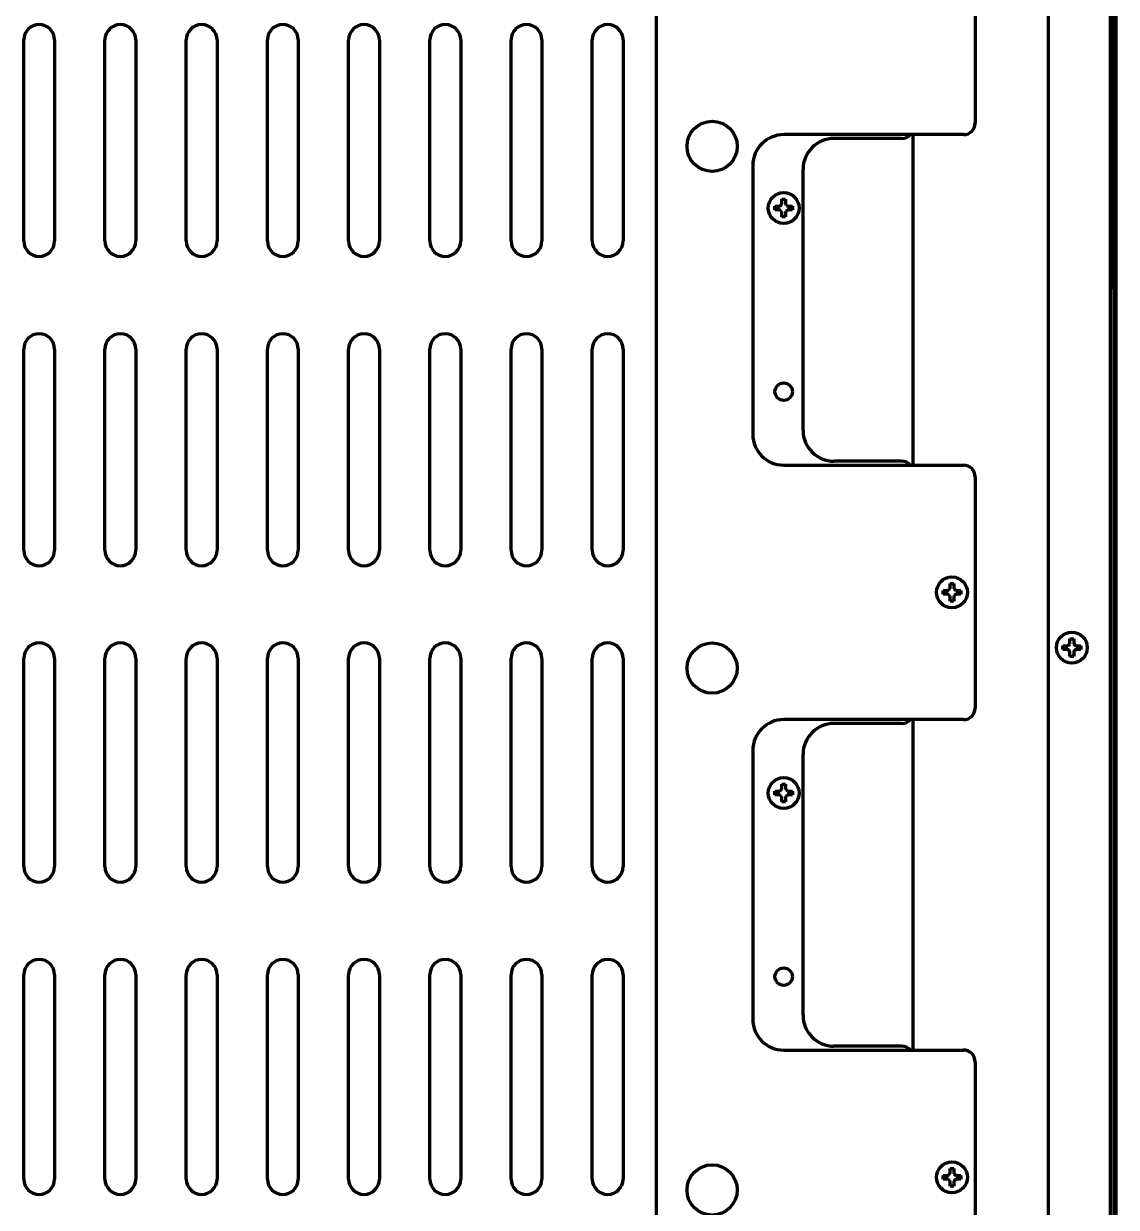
# Model space of a CAD drawing. Header units: inches. Extents: x -3055 to 7244, y 299 to 5591.
# Drawn here: x 3408.1 to 3690.6, y 5001.6 to 5307.8 of the extents above; entities that cross this region are included whole.
import ezdxf

# ---------------------------------------------------------------- set-up
doc = ezdxf.new("R2010")
doc.units = ezdxf.units.IN

msp = doc.modelspace()

# ---------------------------------------------------------------- linework, layer by layer
at = {"linetype": 'Continuous', "lineweight": 70}
for p, q in [((3571.62, 5422.37), (3571.62, 4799.06)), ((3690.62, 4836.6), (3690.62, 5410.56)), ((3689.94, 5407.56), (3689.94, 4837.6)), ((3654.12, 5341.92), (3654.12, 5282.08)), ((3689.15, 5241.06), (3689.15, 5342.06)), ((3689.2, 5342.06), (3689.2, 5241.06)), ((3689.12, 4533.57), (3689.12, 5337.56)), ((3673.12, 4533.58), (3673.12, 5335.56)), ((3408.12, 5251.56), (3408.12, 5303.56)), ((3416.12, 5303.56), (3416.12, 5251.56)), ((3429.12, 5251.56), (3429.12, 5303.56)), ((3437.12, 5303.56), (3437.12, 5251.56)), ((3450.12, 5251.56), (3450.12, 5303.56)), ((3458.12, 5303.56), (3458.12, 5251.56)), ((3471.12, 5251.56), (3471.12, 5303.56)), ((3479.12, 5303.56), (3479.12, 5251.56)), ((3492.12, 5251.56), (3492.12, 5303.56)), ((3500.12, 5303.56), (3500.12, 5251.56)), ((3513.12, 5251.56), (3513.12, 5303.56)), ((3521.12, 5303.56), (3521.12, 5251.56)), ((3534.12, 5251.56), (3534.12, 5303.56)), ((3542.12, 5303.56), (3542.12, 5251.56)), ((3555.12, 5251.56), (3555.12, 5303.56)), ((3563.12, 5303.56), (3563.12, 5251.56)), ((3651.12, 5279.08), (3604.62, 5279.08)), ((3635.12, 5278.08), (3617.62, 5278.08)), ((3638.12, 5193.58), (3638.12, 5279.07)), ((3596.62, 5271.08), (3596.62, 5201.58)), ((3609.62, 5202.58), (3609.62, 5270.08)), ((3602.32, 5260.08), (3602.32, 5260.58)), ((3602.32, 5259.58), (3602.32, 5260.08)), ((3606.92, 5260.58), (3606.92, 5260.08)), ((3606.92, 5260.08), (3606.92, 5259.58)), ((3689.15, 5241.56), (3689.12, 5241.56)), ((3689.15, 5239.06), (3689.15, 5241.06)), ((3689.2, 5241.06), (3689.2, 5239.06)), ((3689.2, 5239.06), (3689.15, 5239.06)), ((3408.12, 5171.56), (3408.12, 5223.56)), ((3416.12, 5223.56), (3416.12, 5171.56)), ((3429.12, 5171.56), (3429.12, 5223.56)), ((3437.12, 5223.56), (3437.12, 5171.56)), ((3450.12, 5171.56), (3450.12, 5223.56)), ((3458.12, 5223.56), (3458.12, 5171.56)), ((3471.12, 5171.56), (3471.12, 5223.56)), ((3479.12, 5223.56), (3479.12, 5171.56)), ((3492.12, 5171.56), (3492.12, 5223.56)), ((3500.12, 5223.56), (3500.12, 5171.56)), ((3513.12, 5171.56), (3513.12, 5223.56)), ((3521.12, 5223.56), (3521.12, 5171.56)), ((3534.12, 5171.56), (3534.12, 5223.56)), ((3542.12, 5223.56), (3542.12, 5171.56)), ((3555.12, 5171.56), (3555.12, 5223.56)), ((3563.12, 5223.56), (3563.12, 5171.56)), ((3604.62, 5193.58), (3651.12, 5193.58)), ((3635.12, 5194.58), (3617.62, 5194.58)), ((3654.12, 5190.58), (3654.12, 5130.74)), ((3645.82, 5160.66), (3645.82, 5161.16)), ((3645.82, 5160.16), (3645.82, 5160.66)), ((3650.42, 5161.16), (3650.42, 5160.66)), ((3650.42, 5160.66), (3650.42, 5160.16)), ((3676.82, 5146.36), (3676.82, 5146.86)), ((3676.82, 5145.86), (3676.82, 5146.36)), ((3681.42, 5146.86), (3681.42, 5146.36)), ((3681.42, 5146.36), (3681.42, 5145.86)), ((3408.12, 5089.7), (3408.12, 5143.56)), ((3416.12, 5143.56), (3416.12, 5089.7)), ((3429.12, 5089.7), (3429.12, 5143.56)), ((3437.12, 5143.56), (3437.12, 5089.7)), ((3450.12, 5089.7), (3450.12, 5143.56)), ((3458.12, 5143.56), (3458.12, 5089.7)), ((3471.12, 5089.7), (3471.12, 5143.56)), ((3479.12, 5143.56), (3479.12, 5089.7)), ((3492.12, 5089.7), (3492.12, 5143.56)), ((3500.12, 5143.56), (3500.12, 5089.7)), ((3513.12, 5089.7), (3513.12, 5143.56)), ((3521.12, 5143.56), (3521.12, 5089.7)), ((3534.12, 5089.7), (3534.12, 5143.56)), ((3542.12, 5143.56), (3542.12, 5089.7)), ((3555.12, 5089.7), (3555.12, 5143.56)), ((3563.12, 5143.56), (3563.12, 5089.7)), ((3651.12, 5127.74), (3604.62, 5127.74)), ((3635.12, 5126.74), (3617.62, 5126.74)), ((3638.12, 5042.24), (3638.12, 5127.73)), ((3596.62, 5119.74), (3596.62, 5050.24)), ((3609.62, 5051.24), (3609.62, 5118.74)), ((3602.32, 5108.74), (3602.32, 5109.24)), ((3602.32, 5108.24), (3602.32, 5108.74)), ((3606.92, 5109.24), (3606.92, 5108.74)), ((3606.92, 5108.74), (3606.92, 5108.24)), ((3408.12, 5008.89), (3408.12, 5061.7)), ((3416.12, 5061.7), (3416.12, 5008.89)), ((3429.12, 5008.89), (3429.12, 5061.7)), ((3437.12, 5061.7), (3437.12, 5008.89)), ((3450.12, 5008.89), (3450.12, 5061.7)), ((3458.12, 5061.7), (3458.12, 5008.89)), ((3471.12, 5008.89), (3471.12, 5061.7)), ((3479.12, 5061.7), (3479.12, 5008.89)), ((3492.12, 5008.89), (3492.12, 5061.7)), ((3500.12, 5061.7), (3500.12, 5008.89)), ((3513.12, 5008.89), (3513.12, 5061.7)), ((3521.12, 5061.7), (3521.12, 5008.89)), ((3534.12, 5008.89), (3534.12, 5061.7)), ((3542.12, 5061.7), (3542.12, 5008.89)), ((3555.12, 5008.89), (3555.12, 5061.7)), ((3563.12, 5061.7), (3563.12, 5008.89)), ((3604.62, 5042.24), (3651.12, 5042.24)), ((3635.12, 5043.24), (3617.62, 5043.24)), ((3654.12, 5039.24), (3654.12, 4979.4)), ((3645.82, 5009.32), (3645.82, 5009.82)), ((3650.42, 5009.82), (3650.42, 5009.32)), ((3645.82, 5008.82), (3645.82, 5009.32)), ((3650.42, 5009.32), (3650.42, 5008.82))]:
    msp.add_line(p, q, dxfattribs=at)
for centre, radius in [((3586.12, 5276.06), 6.5), ((3604.62, 5260.08), 4), ((3604.62, 5212.58), 2.25), ((3648.12, 5160.66), 4), ((3679.12, 5146.36), 4), ((3586.12, 5141.06), 6.5), ((3604.62, 5108.74), 4), ((3604.62, 5061.24), 2.25), ((3648.12, 5009.32), 4), ((3586.12, 5006.06), 6.5)]:
    msp.add_circle(centre, radius, dxfattribs=at)
for centre, radius, start, end in [((3412.12, 5303.56), 4, 0, 180), ((3433.12, 5303.56), 4, 0, 180), ((3454.12, 5303.56), 4, 0, 180), ((3475.12, 5303.56), 4, 0, 180), ((3496.12, 5303.56), 4, 0, 180), ((3517.12, 5303.56), 4, 0, 180), ((3538.12, 5303.56), 4, 0, 180), ((3559.12, 5303.56), 4, 0, 180), ((3651.12, 5282.08), 3, 270, 0), ((3604.62, 5271.08), 8, 90, 180), ((3617.62, 5270.08), 8, 90, 180), ((3635.12, 5281.08), 3, 270, 318.1894), ((3412.12, 5251.56), 4, 180, 0), ((3433.12, 5251.56), 4, 180, 0), ((3454.12, 5251.56), 4, 180, 0), ((3475.12, 5251.56), 4, 180, 0), ((3496.12, 5251.56), 4, 180, 0), ((3517.12, 5251.56), 4, 180, 0), ((3538.12, 5251.56), 4, 180, 0), ((3559.12, 5251.56), 4, 180, 0), ((3412.12, 5223.56), 4, 0, 180), ((3433.12, 5223.56), 4, 0, 180), ((3454.12, 5223.56), 4, 0, 180), ((3475.12, 5223.56), 4, 0, 180), ((3496.12, 5223.56), 4, 0, 180), ((3517.12, 5223.56), 4, 0, 180), ((3538.12, 5223.56), 4, 0, 180), ((3559.12, 5223.56), 4, 0, 180), ((3604.62, 5201.58), 8, 180, 270), ((3617.62, 5202.58), 8, 180, 270), ((3635.12, 5191.58), 3, 41.8106, 90), ((3651.12, 5190.58), 3, 0, 90), ((3412.12, 5171.56), 4, 180, 0), ((3433.12, 5171.56), 4, 180, 0), ((3454.12, 5171.56), 4, 180, 0), ((3475.12, 5171.56), 4, 180, 0), ((3496.12, 5171.56), 4, 180, 0), ((3517.12, 5171.56), 4, 180, 0), ((3538.12, 5171.56), 4, 180, 0), ((3559.12, 5171.56), 4, 180, 0), ((3412.12, 5143.56), 4, 0, 180), ((3433.12, 5143.56), 4, 0, 180), ((3454.12, 5143.56), 4, 0, 180), ((3475.12, 5143.56), 4, 0, 180), ((3496.12, 5143.56), 4, 0, 180), ((3517.12, 5143.56), 4, 0, 180), ((3538.12, 5143.56), 4, 0, 180), ((3559.12, 5143.56), 4, 0, 180), ((3651.12, 5130.74), 3, 270, 0), ((3604.62, 5119.74), 8, 90, 180), ((3617.62, 5118.74), 8, 90, 180), ((3635.12, 5129.74), 3, 270, 318.1584), ((3412.12, 5089.7), 4, 180, 0), ((3433.12, 5089.7), 4, 180, 0), ((3454.12, 5089.7), 4, 180, 0), ((3475.12, 5089.7), 4, 180, 0), ((3496.12, 5089.7), 4, 180, 0), ((3517.12, 5089.7), 4, 180, 0), ((3538.12, 5089.7), 4, 180, 0), ((3559.12, 5089.7), 4, 180, 0), ((3412.12, 5061.7), 4, 0, 180), ((3433.12, 5061.7), 4, 0, 180), ((3454.12, 5061.7), 4, 0, 180), ((3475.12, 5061.7), 4, 0, 180), ((3496.12, 5061.7), 4, 0, 180), ((3517.12, 5061.7), 4, 0, 180), ((3538.12, 5061.7), 4, 0, 180), ((3559.12, 5061.7), 4, 0, 180), ((3604.62, 5050.24), 8, 180, 270), ((3617.62, 5051.24), 8, 180, 270), ((3635.12, 5040.24), 3, 41.8106, 90), ((3651.12, 5039.24), 3, 0, 90), ((3412.12, 5008.89), 4, 180, 0), ((3433.12, 5008.89), 4, 180, 0), ((3454.12, 5008.89), 4, 180, 0), ((3475.12, 5008.89), 4, 180, 0), ((3496.12, 5008.89), 4, 180, 0), ((3517.12, 5008.89), 4, 180, 0), ((3538.12, 5008.89), 4, 180, 0), ((3559.12, 5008.89), 4, 180, 0)]:
    msp.add_arc(centre, radius, start, end, dxfattribs=at)
for points in [[(3603.62, 5260.58), (3603.64, 5260.6), (3603.69, 5260.65), (3603.76, 5260.72), (3603.83, 5260.8), (3603.9, 5260.87), (3603.98, 5260.94), (3604.05, 5261.01), (3604.09, 5261.06), (3604.12, 5261.08)], [(3604.12, 5261.08), (3604.12, 5261.14), (3604.12, 5261.24), (3604.12, 5261.4), (3604.12, 5261.56), (3604.12, 5261.72), (3604.12, 5261.87), (3604.12, 5262.03), (3604.12, 5262.19), (3604.12, 5262.32), (3604.12, 5262.38)], [(3604.12, 5262.38), (3604.29, 5262.38), (3604.62, 5262.38), (3604.95, 5262.38), (3605.12, 5262.38)], [(3605.12, 5261.08), (3605.14, 5261.05), (3605.2, 5261), (3605.27, 5260.93), (3605.34, 5260.86), (3605.41, 5260.79), (3605.48, 5260.72), (3605.55, 5260.65), (3605.6, 5260.6), (3605.62, 5260.58)], [(3603.62, 5259.58), (3603.56, 5259.58), (3603.46, 5259.58), (3603.29, 5259.58), (3603.14, 5259.58), (3602.98, 5259.58), (3602.83, 5259.58), (3602.67, 5259.58), (3602.51, 5259.58), (3602.38, 5259.58), (3602.32, 5259.58)], [(3604.12, 5259.08), (3604.09, 5259.11), (3604.04, 5259.16), (3603.97, 5259.23), (3603.9, 5259.3), (3603.83, 5259.37), (3603.76, 5259.44), (3603.69, 5259.51), (3603.64, 5259.56), (3603.62, 5259.58)], [(3605.62, 5259.58), (3605.59, 5259.56), (3605.55, 5259.51), (3605.48, 5259.44), (3605.4, 5259.37), (3605.33, 5259.3), (3605.26, 5259.22), (3605.19, 5259.15), (3605.14, 5259.1), (3605.12, 5259.08)], [(3605.12, 5259.08), (3605.12, 5259.03), (3605.12, 5258.92), (3605.12, 5258.76), (3605.12, 5258.6), (3605.12, 5258.44), (3605.12, 5258.29), (3605.12, 5258.13), (3605.12, 5257.97), (3605.12, 5257.84), (3605.12, 5257.78)], [(3605.62, 5260.58), (3605.67, 5260.58), (3605.78, 5260.58), (3605.94, 5260.58), (3606.1, 5260.58), (3606.26, 5260.58), (3606.41, 5260.58), (3606.57, 5260.58), (3606.73, 5260.58), (3606.85, 5260.58), (3606.92, 5260.58)], [(3605.12, 5257.78), (3604.95, 5257.78), (3604.62, 5257.78), (3604.29, 5257.78), (3604.12, 5257.78)], [(3647.62, 5161.66), (3647.62, 5161.72), (3647.62, 5161.82), (3647.62, 5161.98), (3647.62, 5162.14), (3647.62, 5162.3), (3647.62, 5162.45), (3647.62, 5162.61), (3647.62, 5162.77), (3647.62, 5162.9), (3647.62, 5162.96)], [(3647.62, 5162.96), (3647.79, 5162.96), (3648.12, 5162.96), (3648.45, 5162.96), (3648.62, 5162.96)], [(3647.12, 5160.16), (3647.06, 5160.16), (3646.96, 5160.16), (3646.79, 5160.16), (3646.64, 5160.16), (3646.48, 5160.16), (3646.33, 5160.16), (3646.17, 5160.16), (3646.01, 5160.16), (3645.88, 5160.16), (3645.82, 5160.16)], [(3647.12, 5161.16), (3647.14, 5161.18), (3647.19, 5161.23), (3647.26, 5161.3), (3647.33, 5161.38), (3647.4, 5161.45), (3647.48, 5161.52), (3647.55, 5161.59), (3647.59, 5161.64), (3647.62, 5161.66)], [(3647.62, 5159.66), (3647.59, 5159.69), (3647.54, 5159.74), (3647.47, 5159.81), (3647.4, 5159.88), (3647.33, 5159.95), (3647.26, 5160.02), (3647.19, 5160.09), (3647.14, 5160.14), (3647.12, 5160.16)], [(3648.62, 5161.66), (3648.64, 5161.63), (3648.7, 5161.58), (3648.77, 5161.51), (3648.84, 5161.44), (3648.91, 5161.37), (3648.98, 5161.3), (3649.05, 5161.23), (3649.1, 5161.18), (3649.12, 5161.16)], [(3649.12, 5160.16), (3649.09, 5160.14), (3649.05, 5160.09), (3648.98, 5160.02), (3648.9, 5159.95), (3648.83, 5159.88), (3648.76, 5159.8), (3648.69, 5159.73), (3648.64, 5159.68), (3648.62, 5159.66)], [(3649.12, 5161.16), (3649.17, 5161.16), (3649.28, 5161.16), (3649.44, 5161.16), (3649.6, 5161.16), (3649.76, 5161.16), (3649.91, 5161.16), (3650.07, 5161.16), (3650.23, 5161.16), (3650.35, 5161.16), (3650.42, 5161.16)], [(3648.62, 5158.36), (3648.45, 5158.36), (3648.12, 5158.36), (3647.79, 5158.36), (3647.62, 5158.36)], [(3648.62, 5159.66), (3648.62, 5159.61), (3648.62, 5159.5), (3648.62, 5159.34), (3648.62, 5159.18), (3648.62, 5159.02), (3648.62, 5158.87), (3648.62, 5158.71), (3648.62, 5158.55), (3648.62, 5158.42), (3648.62, 5158.36)], [(3678.62, 5147.36), (3678.62, 5147.42), (3678.62, 5147.53), (3678.62, 5147.69), (3678.62, 5147.85), (3678.62, 5148), (3678.62, 5148.15), (3678.62, 5148.31), (3678.62, 5148.48), (3678.62, 5148.6), (3678.62, 5148.66)], [(3678.62, 5148.66), (3678.79, 5148.66), (3679.12, 5148.66), (3679.45, 5148.66), (3679.62, 5148.66)], [(3678.12, 5145.86), (3678.06, 5145.86), (3677.96, 5145.86), (3677.79, 5145.86), (3677.64, 5145.86), (3677.48, 5145.86), (3677.33, 5145.86), (3677.17, 5145.86), (3677.01, 5145.86), (3676.88, 5145.86), (3676.82, 5145.86)], [(3678.12, 5146.86), (3678.14, 5146.89), (3678.19, 5146.93), (3678.26, 5147.01), (3678.33, 5147.08), (3678.4, 5147.15), (3678.48, 5147.22), (3678.55, 5147.29), (3678.59, 5147.34), (3678.62, 5147.36)], [(3678.62, 5145.36), (3678.59, 5145.39), (3678.54, 5145.44), (3678.47, 5145.51), (3678.4, 5145.59), (3678.33, 5145.66), (3678.26, 5145.73), (3678.19, 5145.79), (3678.14, 5145.84), (3678.12, 5145.86)], [(3679.62, 5147.36), (3679.64, 5147.34), (3679.7, 5147.29), (3679.77, 5147.21), (3679.84, 5147.14), (3679.91, 5147.07), (3679.98, 5147), (3680.05, 5146.93), (3680.1, 5146.89), (3680.12, 5146.86)], [(3680.12, 5145.86), (3680.09, 5145.84), (3680.05, 5145.79), (3679.98, 5145.72), (3679.9, 5145.65), (3679.83, 5145.58), (3679.76, 5145.51), (3679.69, 5145.43), (3679.64, 5145.39), (3679.62, 5145.36)], [(3679.62, 5145.36), (3679.62, 5145.31), (3679.62, 5145.2), (3679.62, 5145.04), (3679.62, 5144.88), (3679.62, 5144.73), (3679.62, 5144.57), (3679.62, 5144.42), (3679.62, 5144.25), (3679.62, 5144.13), (3679.62, 5144.06)], [(3680.12, 5146.86), (3680.17, 5146.86), (3680.28, 5146.86), (3680.44, 5146.86), (3680.6, 5146.86), (3680.76, 5146.86), (3680.91, 5146.86), (3681.07, 5146.86), (3681.23, 5146.86), (3681.35, 5146.86), (3681.42, 5146.86)], [(3679.62, 5144.06), (3679.45, 5144.06), (3679.12, 5144.06), (3678.79, 5144.06), (3678.62, 5144.06)], [(3604.12, 5109.74), (3604.12, 5109.8), (3604.12, 5109.9), (3604.12, 5110.07), (3604.12, 5110.23), (3604.12, 5110.38), (3604.12, 5110.53), (3604.12, 5110.69), (3604.12, 5110.85), (3604.12, 5110.98), (3604.12, 5111.04)], [(3604.12, 5111.04), (3604.29, 5111.04), (3604.62, 5111.04), (3604.95, 5111.04), (3605.12, 5111.04)], [(3603.62, 5108.24), (3603.56, 5108.24), (3603.46, 5108.24), (3603.29, 5108.24), (3603.14, 5108.24), (3602.98, 5108.24), (3602.83, 5108.24), (3602.67, 5108.24), (3602.51, 5108.24), (3602.38, 5108.24), (3602.32, 5108.24)], [(3603.62, 5109.24), (3603.64, 5109.27), (3603.69, 5109.31), (3603.76, 5109.38), (3603.83, 5109.46), (3603.9, 5109.53), (3603.98, 5109.6), (3604.05, 5109.67), (3604.09, 5109.72), (3604.12, 5109.74)], [(3604.12, 5107.74), (3604.09, 5107.77), (3604.04, 5107.82), (3603.97, 5107.89), (3603.9, 5107.96), (3603.83, 5108.03), (3603.76, 5108.1), (3603.69, 5108.17), (3603.64, 5108.22), (3603.62, 5108.24)], [(3605.12, 5109.74), (3605.14, 5109.72), (3605.2, 5109.66), (3605.27, 5109.59), (3605.34, 5109.52), (3605.41, 5109.45), (3605.48, 5109.38), (3605.55, 5109.31), (3605.6, 5109.27), (3605.62, 5109.24)], [(3605.62, 5108.24), (3605.59, 5108.22), (3605.55, 5108.17), (3605.48, 5108.1), (3605.4, 5108.03), (3605.33, 5107.96), (3605.26, 5107.89), (3605.19, 5107.81), (3605.14, 5107.77), (3605.12, 5107.74)], [(3605.62, 5109.24), (3605.67, 5109.24), (3605.78, 5109.24), (3605.94, 5109.24), (3606.1, 5109.24), (3606.26, 5109.24), (3606.41, 5109.24), (3606.57, 5109.24), (3606.73, 5109.24), (3606.85, 5109.24), (3606.92, 5109.24)], [(3605.12, 5106.44), (3604.95, 5106.44), (3604.62, 5106.44), (3604.29, 5106.44), (3604.12, 5106.44)], [(3605.12, 5107.74), (3605.12, 5107.69), (3605.12, 5107.58), (3605.12, 5107.42), (3605.12, 5107.26), (3605.12, 5107.1), (3605.12, 5106.95), (3605.12, 5106.8), (3605.12, 5106.63), (3605.12, 5106.51), (3605.12, 5106.44)], [(3647.12, 5009.82), (3647.14, 5009.85), (3647.19, 5009.89), (3647.26, 5009.97), (3647.33, 5010.04), (3647.4, 5010.11), (3647.48, 5010.18), (3647.55, 5010.25), (3647.59, 5010.3), (3647.62, 5010.32)], [(3647.62, 5010.32), (3647.62, 5010.38), (3647.62, 5010.49), (3647.62, 5010.65), (3647.62, 5010.81), (3647.62, 5010.96), (3647.62, 5011.11), (3647.62, 5011.27), (3647.62, 5011.44), (3647.62, 5011.56), (3647.62, 5011.62)], [(3647.62, 5011.62), (3647.79, 5011.62), (3648.12, 5011.62), (3648.45, 5011.62), (3648.62, 5011.62)], [(3648.62, 5010.32), (3648.64, 5010.3), (3648.7, 5010.25), (3648.77, 5010.17), (3648.84, 5010.1), (3648.91, 5010.03), (3648.98, 5009.96), (3649.05, 5009.89), (3649.1, 5009.85), (3649.12, 5009.82)], [(3649.12, 5009.82), (3649.17, 5009.82), (3649.28, 5009.82), (3649.44, 5009.82), (3649.6, 5009.82), (3649.76, 5009.82), (3649.91, 5009.82), (3650.07, 5009.82), (3650.23, 5009.82), (3650.35, 5009.82), (3650.42, 5009.82)], [(3647.12, 5008.82), (3647.06, 5008.82), (3646.96, 5008.82), (3646.79, 5008.82), (3646.64, 5008.82), (3646.48, 5008.82), (3646.33, 5008.82), (3646.17, 5008.82), (3646.01, 5008.82), (3645.88, 5008.82), (3645.82, 5008.82)], [(3647.62, 5008.32), (3647.59, 5008.35), (3647.54, 5008.4), (3647.47, 5008.47), (3647.4, 5008.55), (3647.33, 5008.62), (3647.26, 5008.69), (3647.19, 5008.75), (3647.14, 5008.8), (3647.12, 5008.82)], [(3648.62, 5007.02), (3648.45, 5007.02), (3648.12, 5007.02), (3647.79, 5007.02), (3647.62, 5007.02)], [(3649.12, 5008.82), (3649.09, 5008.8), (3649.05, 5008.75), (3648.98, 5008.68), (3648.9, 5008.61), (3648.83, 5008.54), (3648.76, 5008.47), (3648.69, 5008.39), (3648.64, 5008.35), (3648.62, 5008.32)], [(3648.62, 5008.32), (3648.62, 5008.27), (3648.62, 5008.16), (3648.62, 5008), (3648.62, 5007.84), (3648.62, 5007.69), (3648.62, 5007.53), (3648.62, 5007.38), (3648.62, 5007.21), (3648.62, 5007.09), (3648.62, 5007.02)]]:
    msp.add_open_spline(points, degree=3, dxfattribs=at)
for points in [[(3605.12, 5262.38), (3605.12, 5262.18), (3605.12, 5261.97), (3605.12, 5261.64), (3605.12, 5261.53), (3605.12, 5261.31), (3605.12, 5261.2), (3605.12, 5261.08)], [(3602.32, 5260.58), (3602.52, 5260.58), (3602.73, 5260.58), (3603.06, 5260.58), (3603.17, 5260.58), (3603.39, 5260.58), (3603.5, 5260.58), (3603.62, 5260.58)], [(3604.12, 5257.78), (3604.12, 5257.98), (3604.12, 5258.19), (3604.12, 5258.52), (3604.12, 5258.63), (3604.12, 5258.85), (3604.12, 5258.97), (3604.12, 5259.08)], [(3606.92, 5259.58), (3606.72, 5259.58), (3606.51, 5259.58), (3606.18, 5259.58), (3606.07, 5259.58), (3605.85, 5259.58), (3605.73, 5259.58), (3605.62, 5259.58)], [(3648.62, 5162.96), (3648.62, 5162.76), (3648.62, 5162.55), (3648.62, 5162.22), (3648.62, 5162.11), (3648.62, 5161.89), (3648.62, 5161.78), (3648.62, 5161.66)], [(3645.82, 5161.16), (3646.02, 5161.16), (3646.23, 5161.16), (3646.56, 5161.16), (3646.67, 5161.16), (3646.89, 5161.16), (3647, 5161.16), (3647.12, 5161.16)], [(3650.42, 5160.16), (3650.22, 5160.16), (3650.01, 5160.16), (3649.68, 5160.16), (3649.57, 5160.16), (3649.35, 5160.16), (3649.23, 5160.16), (3649.12, 5160.16)], [(3647.62, 5158.36), (3647.62, 5158.56), (3647.62, 5158.77), (3647.62, 5159.1), (3647.62, 5159.21), (3647.62, 5159.43), (3647.62, 5159.55), (3647.62, 5159.66)], [(3679.62, 5148.66), (3679.62, 5148.46), (3679.62, 5148.25), (3679.62, 5147.93), (3679.62, 5147.82), (3679.62, 5147.59), (3679.62, 5147.48), (3679.62, 5147.36)], [(3676.82, 5146.86), (3677.02, 5146.86), (3677.23, 5146.86), (3677.56, 5146.86), (3677.67, 5146.86), (3677.89, 5146.86), (3678, 5146.86), (3678.12, 5146.86)], [(3678.62, 5144.06), (3678.62, 5144.27), (3678.62, 5144.48), (3678.62, 5144.8), (3678.62, 5144.91), (3678.62, 5145.13), (3678.62, 5145.25), (3678.62, 5145.36)], [(3681.42, 5145.86), (3681.22, 5145.86), (3681.01, 5145.86), (3680.68, 5145.86), (3680.57, 5145.86), (3680.35, 5145.86), (3680.23, 5145.86), (3680.12, 5145.86)], [(3605.12, 5111.04), (3605.12, 5110.84), (3605.12, 5110.63), (3605.12, 5110.3), (3605.12, 5110.19), (3605.12, 5109.97), (3605.12, 5109.86), (3605.12, 5109.74)], [(3602.32, 5109.24), (3602.52, 5109.24), (3602.73, 5109.24), (3603.06, 5109.24), (3603.17, 5109.24), (3603.39, 5109.24), (3603.5, 5109.24), (3603.62, 5109.24)], [(3606.92, 5108.24), (3606.72, 5108.24), (3606.51, 5108.24), (3606.18, 5108.24), (3606.07, 5108.24), (3605.85, 5108.24), (3605.73, 5108.24), (3605.62, 5108.24)], [(3604.12, 5106.44), (3604.12, 5106.65), (3604.12, 5106.85), (3604.12, 5107.18), (3604.12, 5107.29), (3604.12, 5107.51), (3604.12, 5107.63), (3604.12, 5107.74)], [(3645.82, 5009.82), (3646.02, 5009.82), (3646.23, 5009.82), (3646.56, 5009.82), (3646.67, 5009.82), (3646.89, 5009.82), (3647, 5009.82), (3647.12, 5009.82)], [(3648.62, 5011.62), (3648.62, 5011.42), (3648.62, 5011.21), (3648.62, 5010.89), (3648.62, 5010.78), (3648.62, 5010.55), (3648.62, 5010.44), (3648.62, 5010.32)], [(3647.62, 5007.02), (3647.62, 5007.23), (3647.62, 5007.44), (3647.62, 5007.76), (3647.62, 5007.87), (3647.62, 5008.09), (3647.62, 5008.21), (3647.62, 5008.32)], [(3650.42, 5008.82), (3650.22, 5008.82), (3650.01, 5008.82), (3649.68, 5008.82), (3649.57, 5008.82), (3649.35, 5008.82), (3649.23, 5008.82), (3649.12, 5008.82)]]:
    msp.add_open_spline(points, degree=3, knots=[0, 0, 0, 0, 0.5, 0.5, 0.75, 0.75, 1, 1, 1, 1], dxfattribs=at)

doc.saveas('drawing.dxf')
